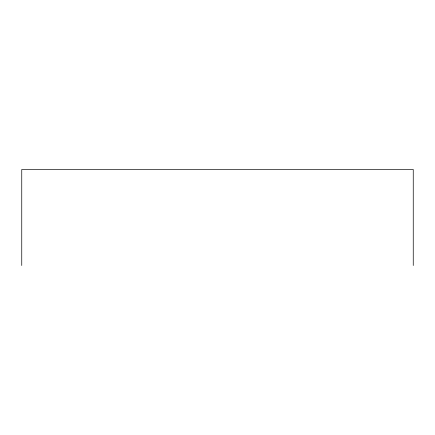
<?xml version="1.0" encoding="UTF-8"?>
<svg xmlns="http://www.w3.org/2000/svg" width="435" height="435" viewBox="0 0 435 435"><rect width="100%" height="100%" fill="white"/><g stroke="black" fill="none" stroke-linecap="round" stroke-linejoin="round"><path stroke-width="0.65" d="M413.25 265.508L413.25 169.492L21.75 169.492L21.75 265.508"/></g></svg>
